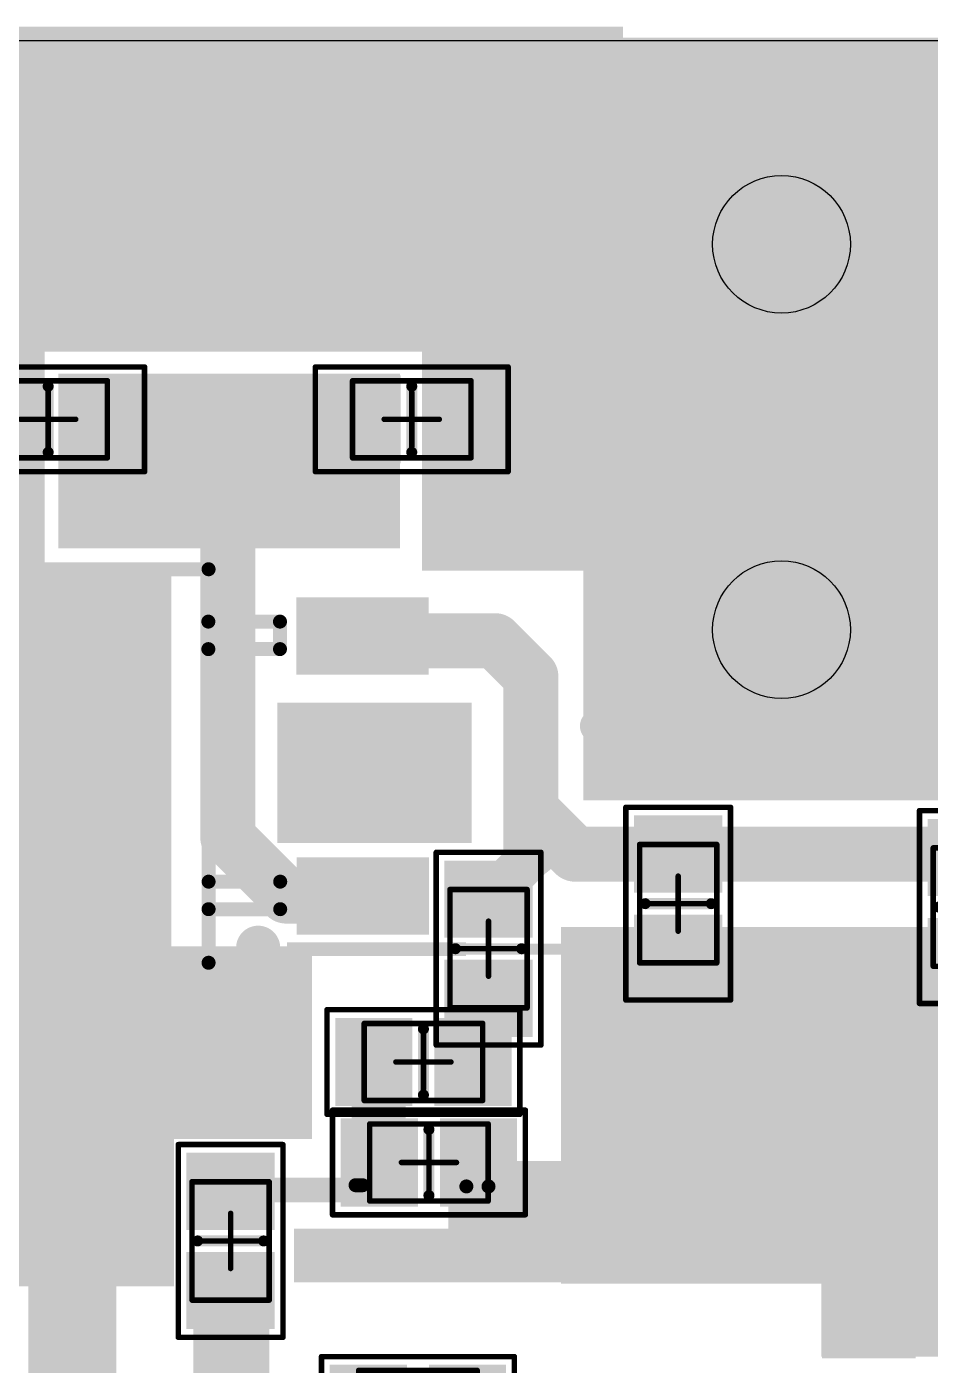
# Model space of a CAD drawing. Extents: x 280 to 426, y 216 to 306.
# Drawn here: x 304.11 to 320.51, y 229.52 to 253.83 of the extents above; entities that cross this region are included whole.
import ezdxf

# ---------------------------------------------------------------- set-up
doc = ezdxf.new("R2010")
doc.units = 0
doc.header["$MEASUREMENT"] = 0
doc.layers.get('0').update_dxf_attribs({"linetype": 'CONTINUOUS'})
for name, color, linetype in [('MECHANICAL13', 56, 'CONTINUOUS'), ('MECHANICAL15', 56, 'CONTINUOUS'), ('MULTILAYER', 9, 'CONTINUOUS'), ('TOPLAYER', 1, 'CONTINUOUS'), ('TOPOVERLAY', 2, 'CONTINUOUS'), ('TOPPASTE', 8, 'CONTINUOUS'), ('TOPSOLDER', 216, 'CONTINUOUS')]:
    doc.layers.add(name, color=color, linetype=linetype)

# ---------------------------------------------------------------- blocks, each defined once
blk = doc.blocks.new('6_0805_N_1')
at = {"layer": 'MECHANICAL13', "const_width": 0.1}
for points in [[(1.075002, 0.700004), (-1.074999, 0.700004)], [(-1.074999, -0.699996), (-1.074999, 0.700004)], [(1.075002, -0.699996), (1.075002, 0.700004)], [(1.075002, -0.699996), (-1.074999, -0.699996)]]:
    blk.add_lwpolyline(points, dxfattribs=at)
at = {"layer": 'MECHANICAL13', "const_width": 0.05}
for points in [[(-1.099998, 0.700004, 1), (-1.05, 0.700004, 1)], [(-1.099998, 0.700004, 1), (-1.05, 0.700004, 1)], [(1.050003, 0.700004, 1), (1.1, 0.700004, 1)], [(1.050003, 0.700004, 1), (1.1, 0.700004, 1)], [(-1.099998, -0.699996, 1), (-1.05, -0.699996, 1)], [(-1.099998, -0.699996, 1), (-1.05, -0.699996, 1)], [(1.050003, -0.699996, 1), (1.1, -0.699996, 1)], [(1.050003, -0.699996, 1), (1.1, -0.699996, 1)]]:
    blk.add_lwpolyline(points, format="xyb", close=True, dxfattribs=at)
at = {"layer": 'MECHANICAL15', "const_width": 0.1}
for points in [[(1.750002, 0.950003), (-1.749999, 0.950003)], [(-1.749999, -0.949996), (-1.749999, 0.950003)], [(1.750002, -0.949996), (1.750002, 0.950003)], [(0.000003, -0.499996), (0.000003, 0.500004)], [(0.500002, 0.000003), (-0.499999, 0.000003)], [(1.750002, -0.949996), (-1.749999, -0.949996)]]:
    blk.add_lwpolyline(points, dxfattribs=at)
at = {"layer": 'MECHANICAL15', "const_width": 0.05}
for points in [[(-1.774998, 0.950003, 1), (-1.725, 0.950003, 1)], [(-1.774998, 0.950003, 1), (-1.725, 0.950003, 1)], [(1.725003, 0.950003, 1), (1.775, 0.950003, 1)], [(1.725003, 0.950003, 1), (1.775, 0.950003, 1)], [(-0.024996, 0.500004, 1), (0.025001, 0.500004, 1)], [(-0.524998, 0.000003, 1), (-0.475, 0.000003, 1)], [(0.475003, 0.000003, 1), (0.525, 0.000003, 1)], [(-0.024996, -0.499996, 1), (0.025001, -0.499996, 1)], [(-1.774998, -0.949996, 1), (-1.725, -0.949996, 1)], [(-1.774998, -0.949996, 1), (-1.725, -0.949996, 1)], [(1.725003, -0.949996, 1), (1.775, -0.949996, 1)], [(1.725003, -0.949996, 1), (1.775, -0.949996, 1)]]:
    blk.add_lwpolyline(points, format="xyb", close=True, dxfattribs=at)
at = {"layer": 'TOPLAYER'}
for points in [[(-0.299999, -0.699996), (-0.299999, 0.700001), (-1.499997, -0.699996), (-1.499997, 0.700001)], [(1.5, -0.699996), (1.5, 0.700001), (0.300002, -0.699996), (0.300002, 0.700001)]]:
    blk.add_solid(points, dxfattribs=at)
at = {"layer": 'TOPOVERLAY', "const_width": 0.2}
blk.add_lwpolyline([(0, -0.599999), (0, 0.599999)], dxfattribs=at)
at = {"layer": 'TOPOVERLAY', "const_width": 0.1}
for points in [[(-0.05, 0.599999, 1), (0.05, 0.599999, 1)], [(-0.05, -0.599999, 1), (0.05, -0.599999, 1)]]:
    blk.add_lwpolyline(points, format="xyb", close=True, dxfattribs=at)
at = {"layer": 'TOPPASTE'}
for points in [[(-0.299999, -0.699996), (-0.299999, 0.700001), (-1.499997, -0.699996), (-1.499997, 0.700001)], [(1.5, -0.699996), (1.5, 0.700001), (0.300002, -0.699996), (0.300002, 0.700001)]]:
    blk.add_solid(points, dxfattribs=at)
at = {"layer": 'TOPSOLDER'}
for points in [[(-0.198399, -0.801596), (-0.198399, 0.801601), (-1.601597, -0.801596), (-1.601597, 0.801601)], [(1.6016, -0.801596), (1.6016, 0.801601), (0.198402, -0.801596), (0.198402, 0.801601)]]:
    blk.add_solid(points, dxfattribs=at)
blk = doc.blocks.new('6_0805_N_7')
at = {"layer": 'MECHANICAL13', "const_width": 0.1}
for points in [[(1.075002, 0.700004), (-1.074999, 0.700004)], [(-1.074999, -0.699996), (-1.074999, 0.700004)], [(1.075002, -0.699996), (1.075002, 0.700004)], [(1.075002, -0.699996), (-1.074999, -0.699996)]]:
    blk.add_lwpolyline(points, dxfattribs=at)
at = {"layer": 'MECHANICAL13', "const_width": 0.05}
for points in [[(-1.099998, 0.700004, 1), (-1.05, 0.700004, 1)], [(-1.099998, 0.700004, 1), (-1.05, 0.700004, 1)], [(1.050003, 0.700004, 1), (1.1, 0.700004, 1)], [(1.050003, 0.700004, 1), (1.1, 0.700004, 1)], [(-1.099998, -0.699996, 1), (-1.05, -0.699996, 1)], [(-1.099998, -0.699996, 1), (-1.05, -0.699996, 1)], [(1.050003, -0.699996, 1), (1.1, -0.699996, 1)], [(1.050003, -0.699996, 1), (1.1, -0.699996, 1)]]:
    blk.add_lwpolyline(points, format="xyb", close=True, dxfattribs=at)
at = {"layer": 'MECHANICAL15', "const_width": 0.1}
for points in [[(1.750002, 0.950003), (-1.749999, 0.950003)], [(-1.749999, -0.949996), (-1.749999, 0.950003)], [(1.750002, -0.949996), (1.750002, 0.950003)], [(0.000003, -0.499996), (0.000003, 0.500004)], [(0.500002, 0.000003), (-0.499999, 0.000003)], [(1.750002, -0.949996), (-1.749999, -0.949996)]]:
    blk.add_lwpolyline(points, dxfattribs=at)
at = {"layer": 'MECHANICAL15', "const_width": 0.05}
for points in [[(-1.774998, 0.950003, 1), (-1.725, 0.950003, 1)], [(-1.774998, 0.950003, 1), (-1.725, 0.950003, 1)], [(1.725003, 0.950003, 1), (1.775, 0.950003, 1)], [(1.725003, 0.950003, 1), (1.775, 0.950003, 1)], [(-0.024996, 0.500004, 1), (0.025001, 0.500004, 1)], [(-0.524998, 0.000003, 1), (-0.475, 0.000003, 1)], [(0.475003, 0.000003, 1), (0.525, 0.000003, 1)], [(-0.024996, -0.499996, 1), (0.025001, -0.499996, 1)], [(-1.774998, -0.949996, 1), (-1.725, -0.949996, 1)], [(-1.774998, -0.949996, 1), (-1.725, -0.949996, 1)], [(1.725003, -0.949996, 1), (1.775, -0.949996, 1)], [(1.725003, -0.949996, 1), (1.775, -0.949996, 1)]]:
    blk.add_lwpolyline(points, format="xyb", close=True, dxfattribs=at)
at = {"layer": 'TOPLAYER'}
for points in [[(-0.299999, -0.699996), (-0.299999, 0.700001), (-1.499997, -0.699996), (-1.499997, 0.700001)], [(1.5, -0.699996), (1.5, 0.700001), (0.300002, -0.699996), (0.300002, 0.700001)]]:
    blk.add_solid(points, dxfattribs=at)
at = {"layer": 'TOPOVERLAY', "const_width": 0.2}
blk.add_lwpolyline([(0, -0.599999), (0, 0.599999)], dxfattribs=at)
at = {"layer": 'TOPOVERLAY', "const_width": 0.1}
for points in [[(-0.05, 0.599999, 1), (0.05, 0.599999, 1)], [(-0.05, -0.599999, 1), (0.05, -0.599999, 1)]]:
    blk.add_lwpolyline(points, format="xyb", close=True, dxfattribs=at)
at = {"layer": 'TOPPASTE'}
for points in [[(-0.299999, -0.699996), (-0.299999, 0.700001), (-1.499997, -0.699996), (-1.499997, 0.700001)], [(1.5, -0.699996), (1.5, 0.700001), (0.300002, -0.699996), (0.300002, 0.700001)]]:
    blk.add_solid(points, dxfattribs=at)
at = {"layer": 'TOPSOLDER'}
for points in [[(-0.198399, -0.801596), (-0.198399, 0.801601), (-1.601597, -0.801596), (-1.601597, 0.801601)], [(1.6016, -0.801596), (1.6016, 0.801601), (0.198402, -0.801596), (0.198402, 0.801601)]]:
    blk.add_solid(points, dxfattribs=at)
blk = doc.blocks.new('LC_TO_252_2_9')
at = {"layer": 'TOPLAYER'}
for points in [[(-3.750008, -3.000014), (-3.750008, 2.999984), (-10.249995, -3.000014), (-10.249995, 2.999984)], [(-1.104163, 2.961269), (-1.104163, 1.761272), (1.095832, 2.961269), (1.095832, 1.761272)], [(1.099998, -2.961274), (1.099998, -1.761277), (-1.099998, -2.961274), (-1.099998, -1.761277)]]:
    blk.add_solid(points, dxfattribs=at)
at = {"layer": 'TOPOVERLAY', "const_width": 0.254}
for points in [[(-10.749999, 3.573), (-2.799999, 3.573)], [(-10.749999, -3.573), (-10.749999, 3.573)], [(-2.799999, -3.573), (-2.799999, 3.573)], [(-2.804165, 2.622545), (-1.504165, 2.622545)], [(-1.504165, 2.122546), (-1.504165, 2.622545)], [(-2.804165, 2.122546), (-1.504165, 2.122546)], [(-2.799999, -2.100001), (-1.5, -2.100001)], [(-1.5, -2.6), (-1.5, -2.100001)], [(-2.799999, -2.6), (-1.5, -2.6)], [(-10.749999, -3.573), (-2.799999, -3.573)]]:
    blk.add_lwpolyline(points, dxfattribs=at)
at = {"layer": 'TOPOVERLAY'}
for points, const_width in [([(-10.813499, 3.573, 1), (-10.686499, 3.573, 1)], 0.127), ([(-10.813499, 3.573, 1), (-10.686499, 3.573, 1)], 0.127), ([(-2.863499, 3.573, 1), (-2.736499, 3.573, 1)], 0.127), ([(-2.863499, 3.573, 1), (-2.736499, 3.573, 1)], 0.127), ([(-2.867665, 2.622545, 1), (-2.740665, 2.622545, 1)], 0.127), ([(-1.567665, 2.622545, 1), (-1.440665, 2.622545, 1)], 0.127), ([(-1.567665, 2.622545, 1), (-1.440665, 2.622545, 1)], 0.127), ([(-2.867665, 2.122546, 1), (-2.740665, 2.122546, 1)], 0.127), ([(-1.567665, 2.122546, 1), (-1.440665, 2.122546, 1)], 0.127), ([(-1.567665, 2.122546, 1), (-1.440665, 2.122546, 1)], 0.127), ([(-2.863499, -2.100001, 1), (-2.736499, -2.100001, 1)], 0.127), ([(-1.5635, -2.100001, 1), (-1.4365, -2.100001, 1)], 0.127), ([(-1.5635, -2.100001, 1), (-1.4365, -2.100001, 1)], 0.127), ([(-2.863499, -2.6, 1), (-2.736499, -2.6, 1)], 0.127), ([(-1.5635, -2.6, 1), (-1.4365, -2.6, 1)], 0.127), ([(-1.5635, -2.6, 1), (-1.4365, -2.6, 1)], 0.127), ([(-1.699999, -3.300001, 1), (-2.099998, -3.300001, 1)], 0.399999), ([(-2.199998, -3.300001, 1), (-1.999999, -3.300001, 1)], 0.2), ([(-1.799999, -3.300001, 1), (-1.599999, -3.300001, 1)], 0.2), ([(-10.813499, -3.573, 1), (-10.686499, -3.573, 1)], 0.127), ([(-10.813499, -3.573, 1), (-10.686499, -3.573, 1)], 0.127), ([(-2.863499, -3.573, 1), (-2.736499, -3.573, 1)], 0.127), ([(-2.863499, -3.573, 1), (-2.736499, -3.573, 1)], 0.127)]:
    blk.add_lwpolyline(points, format="xyb", close=True, dxfattribs=dict(at, const_width=const_width))
at = {"layer": 'TOPPASTE'}
for points in [[(-3.750008, -3.000014), (-3.750008, 2.999984), (-10.249995, -3.000014), (-10.249995, 2.999984)], [(-1.104163, 2.961269), (-1.104163, 1.761272), (1.095832, 2.961269), (1.095832, 1.761272)], [(1.099998, -2.961274), (1.099998, -1.761277), (-1.099998, -2.961274), (-1.099998, -1.761277)]]:
    blk.add_solid(points, dxfattribs=at)
at = {"layer": 'TOPSOLDER'}
for points in [[(-3.648408, -3.101614), (-3.648408, 3.101584), (-10.351595, -3.101614), (-10.351595, 3.101584)], [(-1.205763, 3.062869), (-1.205763, 1.659672), (1.197432, 3.062869), (1.197432, 1.659672)], [(1.201598, -3.062874), (1.201598, -1.659677), (-1.201598, -3.062874), (-1.201598, -1.659677)]]:
    blk.add_solid(points, dxfattribs=at)
blk = doc.blocks.new('6_0805_N_28')
at = {"layer": 'MECHANICAL13', "const_width": 0.1}
for points in [[(-1.074999, 0.700004), (1.075002, 0.700004)], [(-1.074999, -0.699996), (-1.074999, 0.700004)], [(1.075002, -0.699996), (1.075002, 0.700004)], [(-1.074999, -0.699996), (1.075002, -0.699996)]]:
    blk.add_lwpolyline(points, dxfattribs=at)
at = {"layer": 'MECHANICAL13', "const_width": 0.05}
for points in [[(-1.099998, 0.700004, 1), (-1.05, 0.700004, 1)], [(-1.099998, 0.700004, 1), (-1.05, 0.700004, 1)], [(1.050003, 0.700004, 1), (1.1, 0.700004, 1)], [(1.050003, 0.700004, 1), (1.1, 0.700004, 1)], [(-1.099998, -0.699996, 1), (-1.05, -0.699996, 1)], [(-1.099998, -0.699996, 1), (-1.05, -0.699996, 1)], [(1.050003, -0.699996, 1), (1.1, -0.699996, 1)], [(1.050003, -0.699996, 1), (1.1, -0.699996, 1)]]:
    blk.add_lwpolyline(points, format="xyb", close=True, dxfattribs=at)
at = {"layer": 'MECHANICAL15', "const_width": 0.1}
for points in [[(-1.749999, 0.950003), (1.750002, 0.950003)], [(-1.749999, -0.949996), (-1.749999, 0.950003)], [(1.750002, -0.949996), (1.750002, 0.950003)], [(0.000003, -0.499996), (0.000003, 0.500004)], [(-0.499999, 0.000003), (0.500002, 0.000003)], [(-1.749999, -0.949996), (1.750002, -0.949996)]]:
    blk.add_lwpolyline(points, dxfattribs=at)
at = {"layer": 'MECHANICAL15', "const_width": 0.05}
for points in [[(-1.774998, 0.950003, 1), (-1.725, 0.950003, 1)], [(-1.774998, 0.950003, 1), (-1.725, 0.950003, 1)], [(1.725003, 0.950003, 1), (1.775, 0.950003, 1)], [(1.725003, 0.950003, 1), (1.775, 0.950003, 1)], [(-0.024996, 0.500004, 1), (0.025001, 0.500004, 1)], [(-0.524998, 0.000003, 1), (-0.475, 0.000003, 1)], [(0.475003, 0.000003, 1), (0.525, 0.000003, 1)], [(-0.024996, -0.499996, 1), (0.025001, -0.499996, 1)], [(-1.774998, -0.949996, 1), (-1.725, -0.949996, 1)], [(-1.774998, -0.949996, 1), (-1.725, -0.949996, 1)], [(1.725003, -0.949996, 1), (1.775, -0.949996, 1)], [(1.725003, -0.949996, 1), (1.775, -0.949996, 1)]]:
    blk.add_lwpolyline(points, format="xyb", close=True, dxfattribs=at)
at = {"layer": 'TOPLAYER'}
for points in [[(-0.299999, -0.699996), (-0.299999, 0.700001), (-1.499997, -0.699996), (-1.499997, 0.700001)], [(1.5, -0.699996), (1.5, 0.700001), (0.300002, -0.699996), (0.300002, 0.700001)]]:
    blk.add_solid(points, dxfattribs=at)
at = {"layer": 'TOPOVERLAY', "const_width": 0.2}
blk.add_lwpolyline([(0, -0.599999), (0, 0.599999)], dxfattribs=at)
at = {"layer": 'TOPOVERLAY', "const_width": 0.1}
for points in [[(-0.05, 0.599999, 1), (0.05, 0.599999, 1)], [(-0.05, -0.599999, 1), (0.05, -0.599999, 1)]]:
    blk.add_lwpolyline(points, format="xyb", close=True, dxfattribs=at)
at = {"layer": 'TOPPASTE'}
for points in [[(-0.299999, -0.699996), (-0.299999, 0.700001), (-1.499997, -0.699996), (-1.499997, 0.700001)], [(1.5, -0.699996), (1.5, 0.700001), (0.300002, -0.699996), (0.300002, 0.700001)]]:
    blk.add_solid(points, dxfattribs=at)
at = {"layer": 'TOPSOLDER'}
for points in [[(-0.198399, -0.801596), (-0.198399, 0.801601), (-1.601597, -0.801596), (-1.601597, 0.801601)], [(1.6016, -0.801596), (1.6016, 0.801601), (0.198402, -0.801596), (0.198402, 0.801601)]]:
    blk.add_solid(points, dxfattribs=at)
blk = doc.blocks.new('6_0805_N_29')
at = {"layer": 'MECHANICAL13', "const_width": 0.1}
for points in [[(1.075002, 0.700004), (-1.074999, 0.700004)], [(-1.074999, 0.700004), (-1.074999, -0.699996)], [(1.075002, 0.700004), (1.075002, -0.699996)], [(1.075002, -0.699996), (-1.074999, -0.699996)]]:
    blk.add_lwpolyline(points, dxfattribs=at)
at = {"layer": 'MECHANICAL13', "const_width": 0.05}
for points in [[(-1.099998, 0.700004, 1), (-1.05, 0.700004, 1)], [(-1.099998, 0.700004, 1), (-1.05, 0.700004, 1)], [(1.050003, 0.700004, 1), (1.1, 0.700004, 1)], [(1.050003, 0.700004, 1), (1.1, 0.700004, 1)], [(-1.099998, -0.699996, 1), (-1.05, -0.699996, 1)], [(-1.099998, -0.699996, 1), (-1.05, -0.699996, 1)], [(1.050003, -0.699996, 1), (1.1, -0.699996, 1)], [(1.050003, -0.699996, 1), (1.1, -0.699996, 1)]]:
    blk.add_lwpolyline(points, format="xyb", close=True, dxfattribs=at)
at = {"layer": 'MECHANICAL15', "const_width": 0.1}
for points in [[(1.750002, 0.950003), (-1.749999, 0.950003)], [(-1.749999, 0.950003), (-1.749999, -0.949996)], [(1.750002, 0.950003), (1.750002, -0.949996)], [(0.000003, 0.500004), (0.000003, -0.499996)], [(0.500002, 0.000003), (-0.499999, 0.000003)], [(1.750002, -0.949996), (-1.749999, -0.949996)]]:
    blk.add_lwpolyline(points, dxfattribs=at)
at = {"layer": 'MECHANICAL15', "const_width": 0.05}
for points in [[(-1.774998, 0.950003, 1), (-1.725, 0.950003, 1)], [(-1.774998, 0.950003, 1), (-1.725, 0.950003, 1)], [(1.725003, 0.950003, 1), (1.775, 0.950003, 1)], [(1.725003, 0.950003, 1), (1.775, 0.950003, 1)], [(-0.024996, 0.500004, 1), (0.025001, 0.500004, 1)], [(-0.524998, 0.000003, 1), (-0.475, 0.000003, 1)], [(0.475003, 0.000003, 1), (0.525, 0.000003, 1)], [(-0.024996, -0.499996, 1), (0.025001, -0.499996, 1)], [(-1.774998, -0.949996, 1), (-1.725, -0.949996, 1)], [(-1.774998, -0.949996, 1), (-1.725, -0.949996, 1)], [(1.725003, -0.949996, 1), (1.775, -0.949996, 1)], [(1.725003, -0.949996, 1), (1.775, -0.949996, 1)]]:
    blk.add_lwpolyline(points, format="xyb", close=True, dxfattribs=at)
at = {"layer": 'TOPLAYER'}
for points in [[(-0.299999, -0.699996), (-0.299999, 0.700001), (-1.499997, -0.699996), (-1.499997, 0.700001)], [(1.5, -0.699996), (1.5, 0.700001), (0.300002, -0.699996), (0.300002, 0.700001)]]:
    blk.add_solid(points, dxfattribs=at)
at = {"layer": 'TOPOVERLAY', "const_width": 0.2}
blk.add_lwpolyline([(0, 0.599999), (0, -0.599999)], dxfattribs=at)
at = {"layer": 'TOPOVERLAY', "const_width": 0.1}
for points in [[(-0.05, 0.599999, 1), (0.05, 0.599999, 1)], [(-0.05, -0.599999, 1), (0.05, -0.599999, 1)]]:
    blk.add_lwpolyline(points, format="xyb", close=True, dxfattribs=at)
at = {"layer": 'TOPPASTE'}
for points in [[(-0.299999, -0.699996), (-0.299999, 0.700001), (-1.499997, -0.699996), (-1.499997, 0.700001)], [(1.5, -0.699996), (1.5, 0.700001), (0.300002, -0.699996), (0.300002, 0.700001)]]:
    blk.add_solid(points, dxfattribs=at)
at = {"layer": 'TOPSOLDER'}
for points in [[(-0.198399, -0.801596), (-0.198399, 0.801601), (-1.601597, -0.801596), (-1.601597, 0.801601)], [(1.6016, -0.801596), (1.6016, 0.801601), (0.198402, -0.801596), (0.198402, 0.801601)]]:
    blk.add_solid(points, dxfattribs=at)
blk = doc.blocks.new('6_0805_N_30')
at = {"layer": 'MECHANICAL13', "const_width": 0.1}
for points in [[(-1.074999, 0.700004), (1.075002, 0.700004)], [(-1.074999, 0.700004), (-1.074999, -0.699996)], [(1.075002, 0.700004), (1.075002, -0.699996)], [(-1.074999, -0.699996), (1.075002, -0.699996)]]:
    blk.add_lwpolyline(points, dxfattribs=at)
at = {"layer": 'MECHANICAL13', "const_width": 0.05}
for points in [[(-1.099998, 0.700004, 1), (-1.05, 0.700004, 1)], [(-1.099998, 0.700004, 1), (-1.05, 0.700004, 1)], [(1.050003, 0.700004, 1), (1.1, 0.700004, 1)], [(1.050003, 0.700004, 1), (1.1, 0.700004, 1)], [(-1.099998, -0.699996, 1), (-1.05, -0.699996, 1)], [(-1.099998, -0.699996, 1), (-1.05, -0.699996, 1)], [(1.050003, -0.699996, 1), (1.1, -0.699996, 1)], [(1.050003, -0.699996, 1), (1.1, -0.699996, 1)]]:
    blk.add_lwpolyline(points, format="xyb", close=True, dxfattribs=at)
at = {"layer": 'MECHANICAL15', "const_width": 0.1}
for points in [[(-1.749999, 0.950003), (1.750002, 0.950003)], [(-1.749999, 0.950003), (-1.749999, -0.949996)], [(1.750002, 0.950003), (1.750002, -0.949996)], [(0.000003, 0.500004), (0.000003, -0.499996)], [(-0.499999, 0.000003), (0.500002, 0.000003)], [(-1.749999, -0.949996), (1.750002, -0.949996)]]:
    blk.add_lwpolyline(points, dxfattribs=at)
at = {"layer": 'MECHANICAL15', "const_width": 0.05}
for points in [[(-1.774998, 0.950003, 1), (-1.725, 0.950003, 1)], [(-1.774998, 0.950003, 1), (-1.725, 0.950003, 1)], [(1.725003, 0.950003, 1), (1.775, 0.950003, 1)], [(1.725003, 0.950003, 1), (1.775, 0.950003, 1)], [(-0.024996, 0.500004, 1), (0.025001, 0.500004, 1)], [(-0.524998, 0.000003, 1), (-0.475, 0.000003, 1)], [(0.475003, 0.000003, 1), (0.525, 0.000003, 1)], [(-0.024996, -0.499996, 1), (0.025001, -0.499996, 1)], [(-1.774998, -0.949996, 1), (-1.725, -0.949996, 1)], [(-1.774998, -0.949996, 1), (-1.725, -0.949996, 1)], [(1.725003, -0.949996, 1), (1.775, -0.949996, 1)], [(1.725003, -0.949996, 1), (1.775, -0.949996, 1)]]:
    blk.add_lwpolyline(points, format="xyb", close=True, dxfattribs=at)
at = {"layer": 'TOPLAYER'}
for points in [[(-0.299999, -0.699996), (-0.299999, 0.700001), (-1.499997, -0.699996), (-1.499997, 0.700001)], [(1.5, -0.699996), (1.5, 0.700001), (0.300002, -0.699996), (0.300002, 0.700001)]]:
    blk.add_solid(points, dxfattribs=at)
at = {"layer": 'TOPOVERLAY', "const_width": 0.2}
blk.add_lwpolyline([(0, 0.599999), (0, -0.599999)], dxfattribs=at)
at = {"layer": 'TOPOVERLAY', "const_width": 0.1}
for points in [[(-0.05, 0.599999, 1), (0.05, 0.599999, 1)], [(-0.05, -0.599999, 1), (0.05, -0.599999, 1)]]:
    blk.add_lwpolyline(points, format="xyb", close=True, dxfattribs=at)
at = {"layer": 'TOPPASTE'}
for points in [[(-0.299999, -0.699996), (-0.299999, 0.700001), (-1.499997, -0.699996), (-1.499997, 0.700001)], [(1.5, -0.699996), (1.5, 0.700001), (0.300002, -0.699996), (0.300002, 0.700001)]]:
    blk.add_solid(points, dxfattribs=at)
at = {"layer": 'TOPSOLDER'}
for points in [[(-0.198399, -0.801596), (-0.198399, 0.801601), (-1.601597, -0.801596), (-1.601597, 0.801601)], [(1.6016, -0.801596), (1.6016, 0.801601), (0.198402, -0.801596), (0.198402, 0.801601)]]:
    blk.add_solid(points, dxfattribs=at)
blk = doc.blocks.new('6_0805_N_31')
at = {"layer": 'MECHANICAL13', "const_width": 0.1}
for points in [[(-1.074999, 0.700004), (1.075002, 0.700004)], [(-1.074999, -0.699996), (-1.074999, 0.700004)], [(1.075002, -0.699996), (1.075002, 0.700004)], [(-1.074999, -0.699996), (1.075002, -0.699996)]]:
    blk.add_lwpolyline(points, dxfattribs=at)
at = {"layer": 'MECHANICAL13', "const_width": 0.05}
for points in [[(-1.099998, 0.700004, 1), (-1.05, 0.700004, 1)], [(-1.099998, 0.700004, 1), (-1.05, 0.700004, 1)], [(1.050003, 0.700004, 1), (1.1, 0.700004, 1)], [(1.050003, 0.700004, 1), (1.1, 0.700004, 1)], [(-1.099998, -0.699996, 1), (-1.05, -0.699996, 1)], [(-1.099998, -0.699996, 1), (-1.05, -0.699996, 1)], [(1.050003, -0.699996, 1), (1.1, -0.699996, 1)], [(1.050003, -0.699996, 1), (1.1, -0.699996, 1)]]:
    blk.add_lwpolyline(points, format="xyb", close=True, dxfattribs=at)
at = {"layer": 'MECHANICAL15', "const_width": 0.1}
for points in [[(-1.749999, 0.950003), (1.750002, 0.950003)], [(-1.749999, -0.949996), (-1.749999, 0.950003)], [(1.750002, -0.949996), (1.750002, 0.950003)], [(0.000003, -0.499996), (0.000003, 0.500004)], [(-0.499999, 0.000003), (0.500002, 0.000003)], [(-1.749999, -0.949996), (1.750002, -0.949996)]]:
    blk.add_lwpolyline(points, dxfattribs=at)
at = {"layer": 'MECHANICAL15', "const_width": 0.05}
for points in [[(-1.774998, 0.950003, 1), (-1.725, 0.950003, 1)], [(-1.774998, 0.950003, 1), (-1.725, 0.950003, 1)], [(1.725003, 0.950003, 1), (1.775, 0.950003, 1)], [(1.725003, 0.950003, 1), (1.775, 0.950003, 1)], [(-0.024996, 0.500004, 1), (0.025001, 0.500004, 1)], [(-0.524998, 0.000003, 1), (-0.475, 0.000003, 1)], [(0.475003, 0.000003, 1), (0.525, 0.000003, 1)], [(-0.024996, -0.499996, 1), (0.025001, -0.499996, 1)], [(-1.774998, -0.949996, 1), (-1.725, -0.949996, 1)], [(-1.774998, -0.949996, 1), (-1.725, -0.949996, 1)], [(1.725003, -0.949996, 1), (1.775, -0.949996, 1)], [(1.725003, -0.949996, 1), (1.775, -0.949996, 1)]]:
    blk.add_lwpolyline(points, format="xyb", close=True, dxfattribs=at)
at = {"layer": 'TOPLAYER'}
for points in [[(-0.299999, -0.699996), (-0.299999, 0.700001), (-1.499997, -0.699996), (-1.499997, 0.700001)], [(1.5, -0.699996), (1.5, 0.700001), (0.300002, -0.699996), (0.300002, 0.700001)]]:
    blk.add_solid(points, dxfattribs=at)
at = {"layer": 'TOPOVERLAY', "const_width": 0.2}
blk.add_lwpolyline([(0, -0.599999), (0, 0.599999)], dxfattribs=at)
at = {"layer": 'TOPOVERLAY', "const_width": 0.1}
for points in [[(-0.05, 0.599999, 1), (0.05, 0.599999, 1)], [(-0.05, -0.599999, 1), (0.05, -0.599999, 1)]]:
    blk.add_lwpolyline(points, format="xyb", close=True, dxfattribs=at)
at = {"layer": 'TOPPASTE'}
for points in [[(-0.299999, -0.699996), (-0.299999, 0.700001), (-1.499997, -0.699996), (-1.499997, 0.700001)], [(1.5, -0.699996), (1.5, 0.700001), (0.300002, -0.699996), (0.300002, 0.700001)]]:
    blk.add_solid(points, dxfattribs=at)
at = {"layer": 'TOPSOLDER'}
for points in [[(-0.198399, -0.801596), (-0.198399, 0.801601), (-1.601597, -0.801596), (-1.601597, 0.801601)], [(1.6016, -0.801596), (1.6016, 0.801601), (0.198402, -0.801596), (0.198402, 0.801601)]]:
    blk.add_solid(points, dxfattribs=at)
blk = doc.blocks.new('6_0805_N_33')
at = {"layer": 'MECHANICAL13', "const_width": 0.1}
for points in [[(1.075002, 0.700004), (-1.074999, 0.700004)], [(-1.074999, 0.700004), (-1.074999, -0.699996)], [(1.075002, 0.700004), (1.075002, -0.699996)], [(1.075002, -0.699996), (-1.074999, -0.699996)]]:
    blk.add_lwpolyline(points, dxfattribs=at)
at = {"layer": 'MECHANICAL13', "const_width": 0.05}
for points in [[(-1.099998, 0.700004, 1), (-1.05, 0.700004, 1)], [(-1.099998, 0.700004, 1), (-1.05, 0.700004, 1)], [(1.050003, 0.700004, 1), (1.1, 0.700004, 1)], [(1.050003, 0.700004, 1), (1.1, 0.700004, 1)], [(-1.099998, -0.699996, 1), (-1.05, -0.699996, 1)], [(-1.099998, -0.699996, 1), (-1.05, -0.699996, 1)], [(1.050003, -0.699996, 1), (1.1, -0.699996, 1)], [(1.050003, -0.699996, 1), (1.1, -0.699996, 1)]]:
    blk.add_lwpolyline(points, format="xyb", close=True, dxfattribs=at)
at = {"layer": 'MECHANICAL15', "const_width": 0.1}
for points in [[(1.750002, 0.950003), (-1.749999, 0.950003)], [(-1.749999, 0.950003), (-1.749999, -0.949996)], [(1.750002, 0.950003), (1.750002, -0.949996)], [(0.000003, 0.500004), (0.000003, -0.499996)], [(0.500002, 0.000003), (-0.499999, 0.000003)], [(1.750002, -0.949996), (-1.749999, -0.949996)]]:
    blk.add_lwpolyline(points, dxfattribs=at)
at = {"layer": 'MECHANICAL15', "const_width": 0.05}
for points in [[(-1.774998, 0.950003, 1), (-1.725, 0.950003, 1)], [(-1.774998, 0.950003, 1), (-1.725, 0.950003, 1)], [(1.725003, 0.950003, 1), (1.775, 0.950003, 1)], [(1.725003, 0.950003, 1), (1.775, 0.950003, 1)], [(-0.024996, 0.500004, 1), (0.025001, 0.500004, 1)], [(-0.524998, 0.000003, 1), (-0.475, 0.000003, 1)], [(0.475003, 0.000003, 1), (0.525, 0.000003, 1)], [(-0.024996, -0.499996, 1), (0.025001, -0.499996, 1)], [(-1.774998, -0.949996, 1), (-1.725, -0.949996, 1)], [(-1.774998, -0.949996, 1), (-1.725, -0.949996, 1)], [(1.725003, -0.949996, 1), (1.775, -0.949996, 1)], [(1.725003, -0.949996, 1), (1.775, -0.949996, 1)]]:
    blk.add_lwpolyline(points, format="xyb", close=True, dxfattribs=at)
at = {"layer": 'TOPLAYER'}
for points in [[(-0.299999, -0.699996), (-0.299999, 0.700001), (-1.499997, -0.699996), (-1.499997, 0.700001)], [(1.5, -0.699996), (1.5, 0.700001), (0.300002, -0.699996), (0.300002, 0.700001)]]:
    blk.add_solid(points, dxfattribs=at)
at = {"layer": 'TOPOVERLAY', "const_width": 0.2}
blk.add_lwpolyline([(0, 0.599999), (0, -0.599999)], dxfattribs=at)
at = {"layer": 'TOPOVERLAY', "const_width": 0.1}
for points in [[(-0.05, 0.599999, 1), (0.05, 0.599999, 1)], [(-0.05, -0.599999, 1), (0.05, -0.599999, 1)]]:
    blk.add_lwpolyline(points, format="xyb", close=True, dxfattribs=at)
at = {"layer": 'TOPPASTE'}
for points in [[(-0.299999, -0.699996), (-0.299999, 0.700001), (-1.499997, -0.699996), (-1.499997, 0.700001)], [(1.5, -0.699996), (1.5, 0.700001), (0.300002, -0.699996), (0.300002, 0.700001)]]:
    blk.add_solid(points, dxfattribs=at)
at = {"layer": 'TOPSOLDER'}
for points in [[(-0.198399, -0.801596), (-0.198399, 0.801601), (-1.601597, -0.801596), (-1.601597, 0.801601)], [(1.6016, -0.801596), (1.6016, 0.801601), (0.198402, -0.801596), (0.198402, 0.801601)]]:
    blk.add_solid(points, dxfattribs=at)
blk = doc.blocks.new('6_0805_N_34')
at = {"layer": 'MECHANICAL13', "const_width": 0.1}
for points in [[(1.075002, 0.700004), (-1.074999, 0.700004)], [(-1.074999, 0.700004), (-1.074999, -0.699996)], [(1.075002, 0.700004), (1.075002, -0.699996)], [(1.075002, -0.699996), (-1.074999, -0.699996)]]:
    blk.add_lwpolyline(points, dxfattribs=at)
at = {"layer": 'MECHANICAL13', "const_width": 0.05}
for points in [[(-1.099998, 0.700004, 1), (-1.05, 0.700004, 1)], [(-1.099998, 0.700004, 1), (-1.05, 0.700004, 1)], [(1.050003, 0.700004, 1), (1.1, 0.700004, 1)], [(1.050003, 0.700004, 1), (1.1, 0.700004, 1)], [(-1.099998, -0.699996, 1), (-1.05, -0.699996, 1)], [(-1.099998, -0.699996, 1), (-1.05, -0.699996, 1)], [(1.050003, -0.699996, 1), (1.1, -0.699996, 1)], [(1.050003, -0.699996, 1), (1.1, -0.699996, 1)]]:
    blk.add_lwpolyline(points, format="xyb", close=True, dxfattribs=at)
at = {"layer": 'MECHANICAL15', "const_width": 0.1}
for points in [[(1.750002, 0.950003), (-1.749999, 0.950003)], [(-1.749999, 0.950003), (-1.749999, -0.949996)], [(1.750002, 0.950003), (1.750002, -0.949996)], [(0.000003, 0.500004), (0.000003, -0.499996)], [(0.500002, 0.000003), (-0.499999, 0.000003)], [(1.750002, -0.949996), (-1.749999, -0.949996)]]:
    blk.add_lwpolyline(points, dxfattribs=at)
at = {"layer": 'MECHANICAL15', "const_width": 0.05}
for points in [[(-1.774998, 0.950003, 1), (-1.725, 0.950003, 1)], [(-1.774998, 0.950003, 1), (-1.725, 0.950003, 1)], [(1.725003, 0.950003, 1), (1.775, 0.950003, 1)], [(1.725003, 0.950003, 1), (1.775, 0.950003, 1)], [(-0.024996, 0.500004, 1), (0.025001, 0.500004, 1)], [(-0.524998, 0.000003, 1), (-0.475, 0.000003, 1)], [(0.475003, 0.000003, 1), (0.525, 0.000003, 1)], [(-0.024996, -0.499996, 1), (0.025001, -0.499996, 1)], [(-1.774998, -0.949996, 1), (-1.725, -0.949996, 1)], [(-1.774998, -0.949996, 1), (-1.725, -0.949996, 1)], [(1.725003, -0.949996, 1), (1.775, -0.949996, 1)], [(1.725003, -0.949996, 1), (1.775, -0.949996, 1)]]:
    blk.add_lwpolyline(points, format="xyb", close=True, dxfattribs=at)
at = {"layer": 'TOPLAYER'}
for points in [[(-0.299999, -0.699996), (-0.299999, 0.700001), (-1.499997, -0.699996), (-1.499997, 0.700001)], [(1.5, -0.699996), (1.5, 0.700001), (0.300002, -0.699996), (0.300002, 0.700001)]]:
    blk.add_solid(points, dxfattribs=at)
at = {"layer": 'TOPOVERLAY', "const_width": 0.2}
blk.add_lwpolyline([(0, 0.599999), (0, -0.599999)], dxfattribs=at)
at = {"layer": 'TOPOVERLAY', "const_width": 0.1}
for points in [[(-0.05, 0.599999, 1), (0.05, 0.599999, 1)], [(-0.05, -0.599999, 1), (0.05, -0.599999, 1)]]:
    blk.add_lwpolyline(points, format="xyb", close=True, dxfattribs=at)
at = {"layer": 'TOPPASTE'}
for points in [[(-0.299999, -0.699996), (-0.299999, 0.700001), (-1.499997, -0.699996), (-1.499997, 0.700001)], [(1.5, -0.699996), (1.5, 0.700001), (0.300002, -0.699996), (0.300002, 0.700001)]]:
    blk.add_solid(points, dxfattribs=at)
at = {"layer": 'TOPSOLDER'}
for points in [[(-0.198399, -0.801596), (-0.198399, 0.801601), (-1.601597, -0.801596), (-1.601597, 0.801601)], [(1.6016, -0.801596), (1.6016, 0.801601), (0.198402, -0.801596), (0.198402, 0.801601)]]:
    blk.add_solid(points, dxfattribs=at)
blk = doc.blocks.new('6_0805_N_35')
at = {"layer": 'MECHANICAL13', "const_width": 0.1}
for points in [[(1.075002, 0.700004), (-1.074999, 0.700004)], [(-1.074999, -0.699996), (-1.074999, 0.700004)], [(1.075002, -0.699996), (1.075002, 0.700004)], [(1.075002, -0.699996), (-1.074999, -0.699996)]]:
    blk.add_lwpolyline(points, dxfattribs=at)
at = {"layer": 'MECHANICAL13', "const_width": 0.05}
for points in [[(-1.099998, 0.700004, 1), (-1.05, 0.700004, 1)], [(-1.099998, 0.700004, 1), (-1.05, 0.700004, 1)], [(1.050003, 0.700004, 1), (1.1, 0.700004, 1)], [(1.050003, 0.700004, 1), (1.1, 0.700004, 1)], [(-1.099998, -0.699996, 1), (-1.05, -0.699996, 1)], [(-1.099998, -0.699996, 1), (-1.05, -0.699996, 1)], [(1.050003, -0.699996, 1), (1.1, -0.699996, 1)], [(1.050003, -0.699996, 1), (1.1, -0.699996, 1)]]:
    blk.add_lwpolyline(points, format="xyb", close=True, dxfattribs=at)
at = {"layer": 'MECHANICAL15', "const_width": 0.1}
for points in [[(1.750002, 0.950003), (-1.749999, 0.950003)], [(-1.749999, -0.949996), (-1.749999, 0.950003)], [(1.750002, -0.949996), (1.750002, 0.950003)], [(0.000003, -0.499996), (0.000003, 0.500004)], [(0.500002, 0.000003), (-0.499999, 0.000003)], [(1.750002, -0.949996), (-1.749999, -0.949996)]]:
    blk.add_lwpolyline(points, dxfattribs=at)
at = {"layer": 'MECHANICAL15', "const_width": 0.05}
for points in [[(-1.774998, 0.950003, 1), (-1.725, 0.950003, 1)], [(-1.774998, 0.950003, 1), (-1.725, 0.950003, 1)], [(1.725003, 0.950003, 1), (1.775, 0.950003, 1)], [(1.725003, 0.950003, 1), (1.775, 0.950003, 1)], [(-0.024996, 0.500004, 1), (0.025001, 0.500004, 1)], [(-0.524998, 0.000003, 1), (-0.475, 0.000003, 1)], [(0.475003, 0.000003, 1), (0.525, 0.000003, 1)], [(-0.024996, -0.499996, 1), (0.025001, -0.499996, 1)], [(-1.774998, -0.949996, 1), (-1.725, -0.949996, 1)], [(-1.774998, -0.949996, 1), (-1.725, -0.949996, 1)], [(1.725003, -0.949996, 1), (1.775, -0.949996, 1)], [(1.725003, -0.949996, 1), (1.775, -0.949996, 1)]]:
    blk.add_lwpolyline(points, format="xyb", close=True, dxfattribs=at)
at = {"layer": 'TOPLAYER'}
for points in [[(-0.299999, -0.699996), (-0.299999, 0.700001), (-1.499997, -0.699996), (-1.499997, 0.700001)], [(1.5, -0.699996), (1.5, 0.700001), (0.300002, -0.699996), (0.300002, 0.700001)]]:
    blk.add_solid(points, dxfattribs=at)
at = {"layer": 'TOPOVERLAY', "const_width": 0.2}
blk.add_lwpolyline([(0, -0.599999), (0, 0.599999)], dxfattribs=at)
at = {"layer": 'TOPOVERLAY', "const_width": 0.1}
for points in [[(-0.05, 0.599999, 1), (0.05, 0.599999, 1)], [(-0.05, -0.599999, 1), (0.05, -0.599999, 1)]]:
    blk.add_lwpolyline(points, format="xyb", close=True, dxfattribs=at)
at = {"layer": 'TOPPASTE'}
for points in [[(-0.299999, -0.699996), (-0.299999, 0.700001), (-1.499997, -0.699996), (-1.499997, 0.700001)], [(1.5, -0.699996), (1.5, 0.700001), (0.300002, -0.699996), (0.300002, 0.700001)]]:
    blk.add_solid(points, dxfattribs=at)
at = {"layer": 'TOPSOLDER'}
for points in [[(-0.198399, -0.801596), (-0.198399, 0.801601), (-1.601597, -0.801596), (-1.601597, 0.801601)], [(1.6016, -0.801596), (1.6016, 0.801601), (0.198402, -0.801596), (0.198402, 0.801601)]]:
    blk.add_solid(points, dxfattribs=at)

msp = doc.modelspace()

# ---------------------------------------------------------------- linework, layer by layer
at = {"linetype": 'Continuous'}
msp.add_lwpolyline([(279.935, 253.575), (426.074, 253.575), (426.074, 216.01), (279.935, 216.01)], close=True, dxfattribs=at)
at = {"color": 3, "linetype": 'Continuous'}
for centre in [(317.813, 249.876), (317.813, 242.876)]:
    msp.add_circle(centre, 1.25, dxfattribs=at)
at = {"layer": 'MULTILAYER'}
for points, const_width in [([(301.563, 249.876, 1), (304.063, 249.876, 1)], 2.5), ([(316.563, 249.876, 1), (319.063, 249.876, 1)], 2.5), ([(305.888, 251.476, 1), (306.188, 251.476, 1)], 0.3), ([(308.188, 251.301, 1), (308.488, 251.301, 1)], 0.3), ([(310.49, 251.301, 1), (310.79, 251.301, 1)], 0.3), ([(312.793, 251.301, 1), (313.093, 251.301, 1)], 0.3), ([(315.096, 251.301, 1), (315.396, 251.301, 1)], 0.3), ([(317.399, 251.301, 1), (317.699, 251.301, 1)], 0.3), ([(319.702, 251.301, 1), (320.002, 251.301, 1)], 0.3), ([(305.813, 248.926, 1), (306.113, 248.926, 1)], 0.3), ([(308.113, 248.751, 1), (308.413, 248.751, 1)], 0.3), ([(310.415, 248.751, 1), (310.715, 248.751, 1)], 0.3), ([(312.718, 248.751, 1), (313.018, 248.751, 1)], 0.3), ([(315.021, 248.751, 1), (315.321, 248.751, 1)], 0.3), ([(317.324, 248.751, 1), (317.624, 248.751, 1)], 0.3), ([(319.627, 248.751, 1), (319.927, 248.751, 1)], 0.3), ([(312.354, 246.251, 1), (312.654, 246.251, 1)], 0.3), ([(314.657, 246.251, 1), (314.957, 246.251, 1)], 0.3), ([(316.96, 246.251, 1), (317.26, 246.251, 1)], 0.3), ([(319.263, 246.251, 1), (319.563, 246.251, 1)], 0.3), ([(316.563, 242.876, 1), (319.063, 242.876, 1)], 2.5), ([(314.654, 243.326, 1), (314.954, 243.326, 1)], 0.3), ([(316.957, 243.326, 1), (317.257, 243.326, 1)], 0.3), ([(319.26, 243.326, 1), (319.56, 243.326, 1)], 0.3), ([(304.938, 242.776, 1), (305.238, 242.776, 1)], 0.3), ([(314.304, 241.126, 1), (314.604, 241.126, 1)], 0.3), ([(316.607, 241.126, 1), (316.907, 241.126, 1)], 0.3), ([(318.91, 241.126, 1), (319.21, 241.126, 1)], 0.3), ([(304.913, 240.551, 1), (305.213, 240.551, 1)], 0.3), ([(309.113, 240.101, 1), (309.613, 240.101, 1)], 0.5), ([(310.763, 240.076, 1), (311.263, 240.076, 1)], 0.5), ([(304.913, 238.248, 1), (305.213, 238.248, 1)], 0.3), ([(314.563, 236.476, 1), (314.863, 236.476, 1)], 0.3), ([(316.865, 236.476, 1), (317.165, 236.476, 1)], 0.3), ([(319.438, 236.501, 1), (319.738, 236.501, 1)], 0.3), ([(304.913, 235.945, 1), (305.213, 235.945, 1)], 0.3), ([(307.838, 234.751, 1), (308.138, 234.751, 1)], 0.3), ([(304.493, 234.476, 1), (304.793, 234.476, 1)], 0.3), ([(314.613, 234.351, 1), (314.913, 234.351, 1)], 0.3), ([(316.915, 234.351, 1), (317.215, 234.351, 1)], 0.3), ([(319.488, 234.376, 1), (319.788, 234.376, 1)], 0.3), ([(304.713, 233.176, 1), (305.013, 233.176, 1)], 0.3), ([(306.013, 233.201, 1), (306.313, 233.201, 1)], 0.3), ([(312.345, 232.766, 1), (312.645, 232.766, 1)], 0.3), ([(314.81, 232.601, 1), (315.11, 232.601, 1)], 0.3), ([(317.113, 232.601, 1), (317.413, 232.601, 1)], 0.3), ([(319.685, 232.626, 1), (319.985, 232.626, 1)], 0.3), ([(304.725, 232.153, 1), (305.025, 232.153, 1)], 0.3), ([(305.995, 232.153, 1), (306.295, 232.153, 1)], 0.3), ([(309.263, 231.701, 1), (309.563, 231.701, 1)], 0.3), ([(311.013, 231.701, 1), (311.313, 231.701, 1)], 0.3), ([(304.738, 231.026, 1), (305.038, 231.026, 1)], 0.3), ([(319.063, 230.751, 1), (319.363, 230.751, 1)], 0.3), ([(304.763, 230.026, 1), (305.063, 230.026, 1)], 0.3)]:
    msp.add_lwpolyline(points, format="xyb", close=True, dxfattribs=dict(at, const_width=const_width))
at = {"layer": 'TOPLAYER'}
for points, const_width in [([(301.563, 249.876, 1), (304.063, 249.876, 1)], 2.5), ([(316.563, 249.876, 1), (319.063, 249.876, 1)], 2.5), ([(305.888, 251.476, 1), (306.188, 251.476, 1)], 0.3), ([(308.188, 251.301, 1), (308.488, 251.301, 1)], 0.3), ([(310.49, 251.301, 1), (310.79, 251.301, 1)], 0.3), ([(312.793, 251.301, 1), (313.093, 251.301, 1)], 0.3), ([(315.096, 251.301, 1), (315.396, 251.301, 1)], 0.3), ([(317.399, 251.301, 1), (317.699, 251.301, 1)], 0.3), ([(319.702, 251.301, 1), (320.002, 251.301, 1)], 0.3), ([(305.813, 248.926, 1), (306.113, 248.926, 1)], 0.3), ([(308.113, 248.751, 1), (308.413, 248.751, 1)], 0.3), ([(310.415, 248.751, 1), (310.715, 248.751, 1)], 0.3), ([(312.718, 248.751, 1), (313.018, 248.751, 1)], 0.3), ([(315.021, 248.751, 1), (315.321, 248.751, 1)], 0.3), ([(317.324, 248.751, 1), (317.624, 248.751, 1)], 0.3), ([(319.627, 248.751, 1), (319.927, 248.751, 1)], 0.3), ([(312.354, 246.251, 1), (312.654, 246.251, 1)], 0.3), ([(314.657, 246.251, 1), (314.957, 246.251, 1)], 0.3), ([(316.96, 246.251, 1), (317.26, 246.251, 1)], 0.3), ([(319.263, 246.251, 1), (319.563, 246.251, 1)], 0.3), ([(307.513, 245.126, 1), (308.013, 245.126, 1)], 0.5), ([(307.513, 245.126, 1), (308.013, 245.126, 1)], 0.5), ([(307.563, 245.176, 1), (308.063, 245.176, 1)], 0.5), ([(316.563, 242.876, 1), (319.063, 242.876, 1)], 2.5), ([(314.654, 243.326, 1), (314.954, 243.326, 1)], 0.3), ([(316.957, 243.326, 1), (317.257, 243.326, 1)], 0.3), ([(319.26, 243.326, 1), (319.56, 243.326, 1)], 0.3), ([(304.938, 242.776, 1), (305.238, 242.776, 1)], 0.3), ([(309.963, 242.676, 1), (310.463, 242.676, 1)], 0.5), ([(312.363, 242.676, 1), (312.863, 242.676, 1)], 0.5), ([(312.363, 242.676, 1), (312.863, 242.676, 1)], 0.5), ([(313.013, 242.026, 1), (313.513, 242.026, 1)], 0.5), ([(313.013, 242.026, 1), (313.513, 242.026, 1)], 0.5), ([(314.304, 241.126, 1), (314.604, 241.126, 1)], 0.3), ([(316.607, 241.126, 1), (316.907, 241.126, 1)], 0.3), ([(318.91, 241.126, 1), (319.21, 241.126, 1)], 0.3), ([(304.913, 240.551, 1), (305.213, 240.551, 1)], 0.3), ([(309.113, 240.101, 1), (309.613, 240.101, 1)], 0.5), ([(310.763, 240.076, 1), (311.263, 240.076, 1)], 0.5), ([(313.013, 239.601, 1), (313.513, 239.601, 1)], 0.5), ([(313.013, 239.601, 1), (313.513, 239.601, 1)], 0.5), ([(313.013, 239.601, 1), (313.513, 239.601, 1)], 0.5), ([(307.513, 239.101, 1), (308.013, 239.101, 1)], 0.5), ([(307.513, 239.101, 1), (308.013, 239.101, 1)], 0.5), ([(313.013, 238.876, 1), (313.513, 238.876, 1)], 0.5), ([(313.288, 238.976, 1), (313.688, 238.976, 1)], 0.4), ([(313.813, 238.801, 1), (314.313, 238.801, 1)], 0.5), ([(313.813, 238.801, 1), (314.313, 238.801, 1)], 0.5), ([(314.338, 238.801, 1), (314.838, 238.801, 1)], 0.5), ([(314.338, 238.801, 1), (314.838, 238.801, 1)], 0.5), ([(304.913, 238.248, 1), (305.213, 238.248, 1)], 0.3), ([(308.538, 238.076, 1), (309.038, 238.076, 1)], 0.5), ([(308.574, 238.039, 1), (309.074, 238.039, 1)], 0.5), ([(310.138, 238.039, 1), (310.638, 238.039, 1)], 0.5), ([(312.295, 237.983, 1), (312.695, 237.983, 1)], 0.4), ([(314.563, 236.476, 1), (314.863, 236.476, 1)], 0.3), ([(316.865, 236.476, 1), (317.165, 236.476, 1)], 0.3), ([(319.438, 236.501, 1), (319.738, 236.501, 1)], 0.3), ([(304.913, 235.945, 1), (305.213, 235.945, 1)], 0.3), ([(307.838, 234.751, 1), (308.138, 234.751, 1)], 0.3), ([(304.493, 234.476, 1), (304.793, 234.476, 1)], 0.3), ([(314.613, 234.351, 1), (314.913, 234.351, 1)], 0.3), ([(316.915, 234.351, 1), (317.215, 234.351, 1)], 0.3), ([(319.488, 234.376, 1), (319.788, 234.376, 1)], 0.3), ([(304.713, 233.176, 1), (305.013, 233.176, 1)], 0.3), ([(306.013, 233.201, 1), (306.313, 233.201, 1)], 0.3), ([(310.018, 232.788, 1), (310.145, 232.788, 1)], 0.127), ([(310.145, 232.788, 1), (310.272, 232.788, 1)], 0.127), ([(312.029, 232.766, 1), (312.156, 232.766, 1)], 0.127), ([(312.345, 232.766, 1), (312.645, 232.766, 1)], 0.3), ([(312.431, 232.766, 1), (312.558, 232.766, 1)], 0.127), ([(314.81, 232.601, 1), (315.11, 232.601, 1)], 0.3), ([(317.113, 232.601, 1), (317.413, 232.601, 1)], 0.3), ([(319.685, 232.626, 1), (319.985, 232.626, 1)], 0.3), ([(304.725, 232.153, 1), (305.025, 232.153, 1)], 0.3), ([(305.995, 232.153, 1), (306.295, 232.153, 1)], 0.3), ([(309.263, 231.701, 1), (309.563, 231.701, 1)], 0.3), ([(311.013, 231.701, 1), (311.313, 231.701, 1)], 0.3), ([(304.738, 231.026, 1), (305.038, 231.026, 1)], 0.3), ([(319.063, 230.751, 1), (319.363, 230.751, 1)], 0.3), ([(304.763, 230.026, 1), (305.063, 230.026, 1)], 0.3)]:
    msp.add_lwpolyline(points, format="xyb", close=True, dxfattribs=dict(at, const_width=const_width))
for points, const_width in [([(307.763, 245.126), (307.813, 245.176)], 1), ([(307.763, 239.101), (307.763, 245.126)], 1), ([(310.213, 242.676), (312.613, 242.676)], 1), ([(312.613, 242.676), (313.263, 242.026)], 1), ([(313.263, 239.601), (313.263, 242.026)], 1), ([(313.263, 239.601), (314.063, 238.801)], 1), ([(313.263, 238.876), (313.263, 239.601)], 1), ([(307.763, 239.101), (308.788, 238.076)], 1), ([(312.495, 237.983), (313.488, 238.976)], 0.8), ([(314.063, 238.801), (314.588, 238.801)], 1), ([(314.588, 238.801), (322.863, 238.801)], 1), ([(308.824, 238.039), (310.388, 238.039)], 1), ([(310.082, 232.788), (310.209, 232.788)], 0.254), ([(312.092, 232.766), (312.495, 232.766)], 0.254)]:
    msp.add_lwpolyline(points, dxfattribs=dict(at, const_width=const_width))
for points in [[(279.788, 234.976), (304.438, 234.976), (279.788, 253.826), (304.438, 253.826)], [(304.438, 247.926), (314.938, 247.926), (304.438, 253.826), (314.938, 253.826)], [(314.213, 247.051), (360.413, 247.051), (314.213, 253.626), (360.413, 253.626)], [(311.288, 243.951), (315.288, 243.951), (311.288, 248.076), (315.288, 248.076)], [(304.688, 244.351), (310.888, 244.351), (304.688, 247.526), (310.888, 247.526)], [(314.213, 242.176), (338.813, 242.176), (314.213, 247.626), (338.813, 247.626)], [(304.438, 234.976), (306.738, 234.976), (304.438, 244.051), (306.738, 244.051)], [(314.213, 239.776), (321.588, 239.776), (314.213, 242.401), (321.588, 242.401)], [(308.663, 239.001), (312.188, 239.001), (308.663, 241.551), (312.188, 241.551)], [(313.813, 231.001), (333.388, 231.001), (313.813, 237.476), (333.388, 237.476)], [(306.613, 233.626), (309.288, 233.626), (306.613, 237.126), (309.288, 237.126)], [(308.838, 236.951), (312.088, 236.951), (308.838, 237.201), (312.088, 237.201)], [(311.813, 236.976), (314.513, 236.976), (311.813, 237.176), (314.513, 237.176)], [(279.763, 230.951), (306.788, 230.951), (279.763, 236.201), (306.788, 236.201)], [(310.013, 233.476), (310.988, 233.476), (310.013, 234.851), (310.988, 234.851)], [(312.638, 232.226), (314.413, 232.226), (312.638, 233.226), (314.413, 233.226)], [(307.838, 232.476), (310.063, 232.476), (307.838, 232.926), (310.063, 232.926)], [(311.763, 231.026), (313.813, 231.026), (311.763, 232.876), (313.813, 232.876)], [(308.963, 231.026), (311.838, 231.026), (308.963, 232.001), (311.838, 232.001)], [(318.538, 229.676), (321.738, 229.676), (318.538, 231.601), (321.738, 231.601)], [(304.138, 230.375), (305.738, 230.375), (304.138, 231.301), (305.738, 231.301)], [(307.588, 229.051), (307.938, 229.051), (307.588, 230.751), (307.938, 230.751)], [(307.138, 229.301), (308.513, 229.301), (307.138, 230.451), (308.513, 230.451)], [(318.547, 229.645), (320.247, 229.645), (318.547, 230.455), (320.247, 230.455)], [(304.138, 226.438), (305.738, 226.438), (304.138, 230.375), (305.738, 230.375)]]:
    msp.add_solid(points, dxfattribs=at)

# ---------------------------------------------------------------- block references
for name, p, rotation in [('6_0805_N_34', (304.501, 246.697), 180), ('6_0805_N_33', (311.101, 246.697), 180), ('6_0805_N_7', (315.938, 237.901), 270), ('6_0805_N_35', (321.267, 237.839), 270), ('6_0805_N_1', (312.495, 237.083), 270), ('6_0805_N_29', (311.313, 235.026), 180), ('6_0805_N_30', (307.813, 231.776), 90)]:
    msp.add_blockref(name, p, dxfattribs=dict(rotation=rotation))
for name, p in [('LC_TO_252_2_9', (310.213, 240.401)), ('6_0805_N_28', (311.413, 233.201)), ('6_0805_N_31', (311.213, 228.726))]:
    msp.add_blockref(name, p)

doc.saveas('drawing.dxf')
